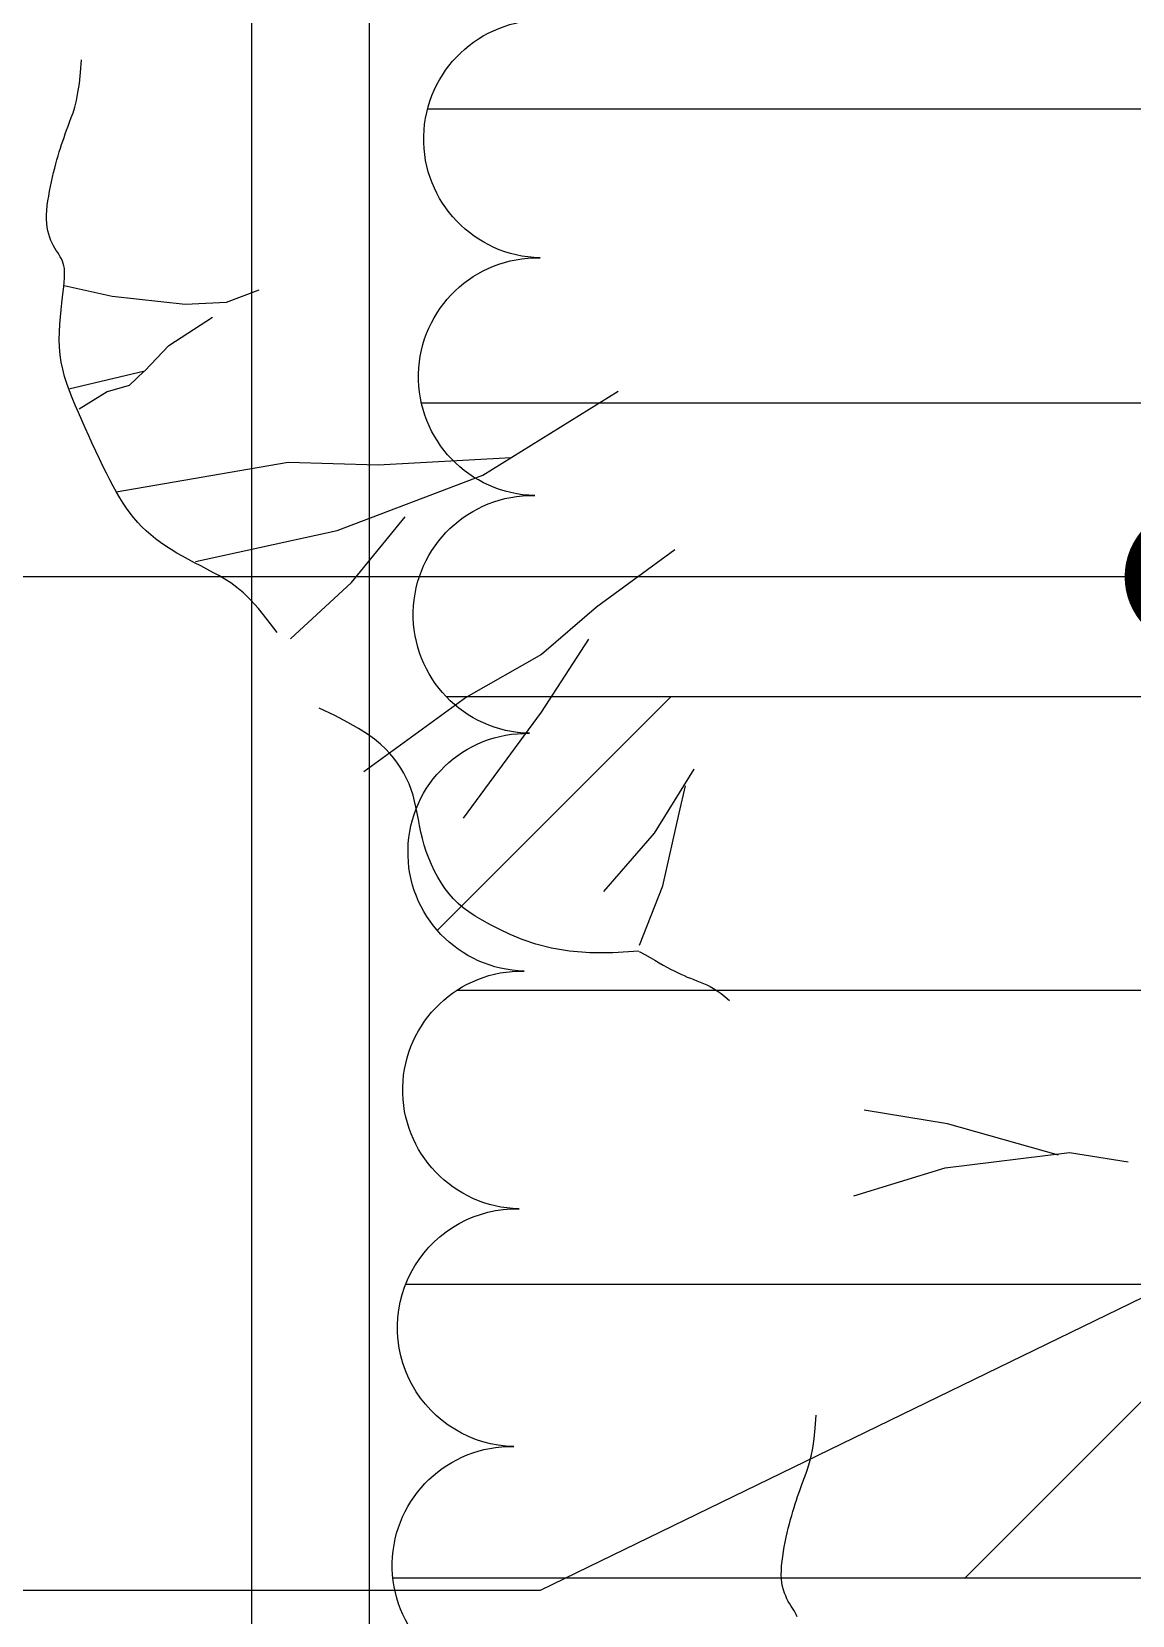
# Model space of a CAD drawing. Header units: inches. Extents: x 58 to 28157, y 27 to 25596.
# Drawn here: x 9804 to 10273, y 10745 to 11419 of the extents above; entities that cross this region are included whole.
import ezdxf

# ---------------------------------------------------------------- set-up
doc = ezdxf.new("R2010")
doc.units = ezdxf.units.IN
doc.header["$MEASUREMENT"] = 0
for name, color, linetype in [('00-DIM', 1, 'Continuous'), ('CONC', 2, 'Continuous'), ('DIM', 8, 'Continuous'), ('PLANT-06-SHRUBS-LINE', 3, 'Continuous'), ('PLANT-07-SHRUBS-HATCH', 8, 'Continuous'), ('나무들', 3, 'Continuous')]:
    doc.layers.add(name, color=color, linetype=linetype)
doc.styles.add('GHS', font='Dotum.ttf')
doc.styles.add('돋음', font='Dotum.ttf')
doc.dimstyles.new('small', dxfattribs={"dimscale": 1200, "dimtxt": 3, "dimasz": 2, "dimexe": 0, "dimexo": 0, "dimgap": 1, "dimtad": 1, "dimdec": 0, "dimrnd": 0.25, "dimzin": 12, "dimdsep": 46, "dimlunit": 6, "dimtxsty": '돋음', "dimblk": 'DOTSMALL', "dimcen": 5, "dimclrd": 1, "dimclre": 1, "dimclrt": 256, "dimazin": 0, "dimtfac": 1, "dimtdec": 0, "dimtmove": 0, "dimatfit": 2, "dimldrblk": 'DATUMFILLED', "dimfxl": 0, "dimtolj": 1, "dimtzin": 0, "dimarcsym": 0})

# ---------------------------------------------------------------- blocks, each defined once
blk = doc.blocks.new('_DOTSMALL')
at = {"color": 0, "linetype": 'ByBlock', "const_width": 0.5}
blk.add_lwpolyline([(-0.0625, 0, 1), (0.0625, 0, 1)], format="xyb", close=True, dxfattribs=at)
blk = doc.blocks.new('DOT')
at = {"layer": 'DIM', "color": 0, "linetype": 'ByBlock'}
blk.add_line((-0.5, 0), (-1, 0), dxfattribs=at)
at = {"layer": 'DIM', "color": 0, "linetype": 'ByBlock', "const_width": 0.5}
blk.add_lwpolyline([(-0.25, 0, 1), (0.25, 0, 1)], format="xyb", close=True, dxfattribs=at)
blk = doc.blocks.new('라일락')
at = {"layer": '나무들'}
for p, q in [((-115.66, -288.19), (-129.25, -266.62)), ((-100.88, -339.67), (-115.66, -288.19)), ((-114.88, -293.03), (-83.83, -331.44)), ((-83.83, -331.44), (-64.41, -361.94)), ((249.59, -405.43), (260.01, -337.94)), ((-96.52, -380.42), (-100.88, -339.67)), ((188.06, -342.38), (178.6, -382.83)), ((79.86, -397.93), (98.38, -371.49)), ((98.38, -371.49), (98.38, -371.49)), ((83.52, -384.81), (93.3, -377.77)), ((57.64, -403.45), (83.52, -384.81)), ((178.6, -382.83), (169.19, -412.36)), ((146.4, -422.16), (167.27, -391.13)), ((251.69, -391.33), (271.14, -444.97)), ((3.53, -397.6), (1.27, -396.56)), ((5.5, -398.65), (3.53, -397.6)), ((7.22, -399.7), (5.5, -398.65)), ((8.74, -400.75), (7.22, -399.7)), ((65.29, -427.66), (79.86, -397.93)), ((10.08, -401.81), (8.74, -400.75)), ((11.29, -402.87), (10.08, -401.81)), ((12.41, -403.93), (11.29, -402.87)), ((13.48, -404.99), (12.41, -403.93)), ((14.52, -406.05), (13.48, -404.99)), ((15.56, -407.1), (14.52, -406.05)), ((38.26, -422.65), (57.64, -403.45)), ((252.32, -472.1), (249.59, -405.43)), ((16.6, -408.15), (15.56, -407.1)), ((17.66, -409.2), (16.6, -408.15)), ((18.74, -410.25), (17.66, -409.2)), ((19.86, -411.3), (18.74, -410.25)), ((21.03, -412.35), (19.86, -411.3)), ((22.25, -413.4), (21.03, -412.35)), ((23.54, -414.46), (22.25, -413.4)), ((169.19, -412.36), (164.94, -449.05)), ((24.91, -415.54), (23.54, -414.46)), ((26.38, -416.66), (24.91, -415.54)), ((27.97, -417.87), (26.38, -416.66)), ((29.69, -419.16), (27.97, -417.87)), ((31.56, -420.58), (29.69, -419.16)), ((33.59, -422.15), (31.56, -420.58)), ((35.8, -423.88), (33.59, -422.15)), ((36.01, -423.86), (39.62, -434.43)), ((117.76, -470.66), (146.4, -422.16)), ((-181.48, -434.56), (-176.58, -432.08)), ((-191.8, -440.86), (-188.99, -438.94)), ((-188.99, -438.94), (-185.58, -436.84)), ((-185.58, -436.84), (-181.48, -434.56)), ((39.62, -434.43), (43.52, -443.5)), ((-200.52, -448.46), (-199.16, -447.16)), ((-199.16, -447.16), (-197.7, -445.76)), ((-197.7, -445.76), (-196.05, -444.26)), ((-196.05, -444.26), (-194.12, -442.63)), ((-194.12, -442.63), (-191.8, -440.86)), ((43.52, -443.5), (47.62, -451.22)), ((229.39, -475.17), (246.26, -443.03)), ((271.14, -444.97), (287.28, -479.95)), ((-207.93, -455.19), (-206.7, -454.13)), ((-206.7, -454.13), (-205.49, -453.06)), ((-205.49, -453.06), (-204.28, -451.97)), ((-204.28, -451.97), (-203.07, -450.85)), ((-203.07, -450.85), (-201.82, -449.69)), ((-201.82, -449.69), (-200.52, -448.46)), ((47.62, -451.22), (51.83, -457.76)), ((164.94, -449.05), (152.8, -502.09)), ((-216.39, -461.99), (-214.84, -460.82)), ((-214.84, -460.82), (-213.35, -459.66)), ((-213.35, -459.66), (-211.92, -458.51)), ((-211.92, -458.51), (-210.53, -457.38)), ((-210.53, -457.38), (-209.21, -456.27)), ((-209.21, -456.27), (-207.93, -455.19)), ((51.83, -457.76), (56.06, -463.26)), ((-224.78, -467.85), (-223.03, -466.71)), ((-223.03, -466.71), (-221.3, -465.54)), ((-221.3, -465.54), (-219.61, -464.36)), ((-219.61, -464.36), (-217.98, -463.17)), ((-217.98, -463.17), (-216.39, -461.99)), ((56.06, -463.26), (60.21, -467.87)), ((360.76, -477.26), (360.11, -462.36)), ((-252.72, -473.37), (-251.69, -473.4)), ((-251.69, -473.4), (-250.67, -473.49)), ((-250.67, -473.49), (-249.64, -473.63)), ((-249.64, -473.63), (-248.59, -473.8)), ((-248.59, -473.8), (-247.5, -473.98)), ((-247.5, -473.98), (-246.37, -474.15)), ((-246.37, -474.15), (-245.19, -474.29)), ((-245.19, -474.29), (-243.95, -474.39)), ((-243.95, -474.39), (-242.64, -474.42)), ((-242.64, -474.42), (-241.28, -474.39)), ((-241.28, -474.39), (-239.86, -474.27)), ((-239.86, -474.27), (-238.38, -474.04)), ((-238.38, -474.04), (-236.84, -473.69)), ((-236.84, -473.69), (-235.23, -473.21)), ((-235.23, -473.21), (-233.57, -472.59)), ((-233.57, -472.59), (-231.86, -471.83)), ((-231.86, -471.83), (-230.11, -470.96)), ((-230.11, -470.96), (-228.34, -470)), ((-228.34, -470), (-226.56, -468.96)), ((-226.56, -468.96), (-224.78, -467.85)), ((60.21, -467.87), (64.19, -471.75)), ((64.19, -471.75), (67.92, -475.06)), ((263.92, -532.99), (252.32, -472.1)), ((67.92, -475.06), (71.32, -477.92)), ((71.32, -477.92), (74.43, -480.4)), ((74.43, -480.4), (77.31, -482.52)), ((217.44, -508.58), (229.39, -475.17)), ((287.28, -479.95), (304.55, -552.61)), ((366.98, -493.9), (360.76, -477.26)), ((77.31, -482.52), (80.01, -484.31)), ((80.01, -484.31), (82.61, -485.82)), ((82.61, -485.82), (85.16, -487.08)), ((85.16, -487.08), (87.72, -488.12)), ((87.72, -488.12), (90.34, -488.98)), ((124.91, -488.6), (127.56, -488.02)), ((127.56, -488.02), (130.18, -487.48)), ((130.18, -487.48), (132.77, -487.01)), ((132.77, -487.01), (135.34, -486.64)), ((135.34, -486.64), (137.89, -486.4)), ((137.89, -486.4), (140.44, -486.3)), ((140.44, -486.3), (142.98, -486.34)), ((142.98, -486.34), (145.51, -486.52)), ((145.51, -486.52), (148.05, -486.84)), ((148.05, -486.84), (150.58, -487.31)), ((150.58, -487.31), (153.12, -487.93)), ((153.12, -487.93), (155.66, -488.69)), ((353.43, -507.18), (357.22, -485.33)), ((90.34, -488.98), (93.09, -489.68)), ((93.09, -489.68), (95.94, -490.23)), ((95.94, -490.23), (98.87, -490.65)), ((98.87, -490.65), (101.85, -490.92)), ((101.85, -490.92), (104.86, -491.05)), ((104.86, -491.05), (107.87, -491.04)), ((107.87, -491.04), (110.86, -490.9)), ((110.86, -490.9), (113.8, -490.63)), ((113.8, -490.63), (116.67, -490.23)), ((116.67, -490.23), (119.47, -489.74)), ((119.47, -489.74), (122.22, -489.19)), ((122.22, -489.19), (124.91, -488.6)), ((155.66, -488.69), (158.23, -489.62)), ((158.23, -489.62), (160.91, -490.8)), ((160.91, -490.8), (163.81, -492.34)), ((163.81, -492.34), (167.04, -494.34)), ((167.04, -494.34), (170.71, -496.9)), ((382.35, -521.25), (366.98, -493.9)), ((475.76, -496.17), (480.66, -493.69)), ((170.71, -496.9), (174.92, -500.12)), ((174.92, -500.12), (179.78, -504.1)), ((465.44, -502.47), (468.25, -500.55)), ((468.25, -500.55), (471.66, -498.45)), ((471.66, -498.45), (475.76, -496.17)), ((179.78, -504.1), (185.39, -508.96)), ((347.47, -521.03), (353.43, -507.18)), ((458.08, -508.77), (459.54, -507.37)), ((459.54, -507.37), (461.19, -505.87)), ((461.19, -505.87), (463.12, -504.24)), ((463.12, -504.24), (465.44, -502.47)), ((222.23, -512.78), (229.05, -514.51)), ((229.05, -514.51), (234.76, -516.19)), ((450.54, -515.73), (451.75, -514.67)), ((451.75, -514.67), (452.96, -513.58)), ((452.96, -513.58), (454.17, -512.46)), ((454.17, -512.46), (455.42, -511.3)), ((455.42, -511.3), (456.72, -510.07)), ((456.72, -510.07), (458.08, -508.77)), ((234.76, -516.19), (239.51, -517.84)), ((239.51, -517.84), (243.45, -519.47)), ((243.45, -519.47), (246.75, -521.11)), ((246.75, -521.11), (249.57, -522.77)), ((347.39, -521.3), (344.38, -529.64)), ((353.23, -553.92), (347.47, -521.03)), ((394.64, -538.32), (382.35, -521.25)), ((442.4, -522.43), (443.89, -521.26)), ((443.89, -521.26), (445.32, -520.12)), ((445.32, -520.12), (446.71, -518.99)), ((446.71, -518.99), (448.03, -517.88)), ((448.03, -517.88), (449.31, -516.8)), ((449.31, -516.8), (450.54, -515.73)), ((249.57, -522.77), (252.06, -524.46)), ((252.06, -524.46), (254.39, -526.2)), ((254.39, -526.2), (256.68, -528.01)), ((256.68, -528.01), (258.97, -529.85)), ((432.46, -529.46), (434.22, -528.32)), ((434.22, -528.32), (435.94, -527.15)), ((435.94, -527.15), (437.63, -525.97)), ((437.63, -525.97), (439.26, -524.78)), ((439.26, -524.78), (440.85, -523.6)), ((440.85, -523.6), (442.4, -522.43)), ((258.97, -529.85), (261.25, -531.72)), ((261.25, -531.72), (263.53, -533.6)), ((263.53, -533.6), (265.81, -535.45)), ((265.81, -535.45), (268.09, -537.25)), ((344.38, -529.64), (345.49, -539.4)), ((400.09, -535.87), (401.27, -535.47)), ((401.27, -535.47), (402.39, -535.19)), ((402.39, -535.19), (403.47, -535.03)), ((403.47, -535.03), (404.52, -534.98)), ((404.52, -534.98), (405.55, -535.01)), ((405.55, -535.01), (406.57, -535.1)), ((406.57, -535.1), (407.6, -535.24)), ((407.6, -535.24), (408.65, -535.41)), ((408.65, -535.41), (409.74, -535.59)), ((409.74, -535.59), (410.87, -535.76)), ((417.38, -535.87), (418.86, -535.65)), ((418.86, -535.65), (420.4, -535.3)), ((420.4, -535.3), (422.01, -534.82)), ((422.01, -534.82), (423.67, -534.2)), ((423.67, -534.2), (425.38, -533.44)), ((425.38, -533.44), (427.13, -532.57)), ((427.13, -532.57), (428.9, -531.61)), ((428.9, -531.61), (430.68, -530.57)), ((430.68, -530.57), (432.46, -529.46)), ((268.09, -537.25), (270.37, -538.99)), ((270.37, -538.99), (272.65, -540.64)), ((272.65, -540.64), (274.93, -542.19)), ((274.93, -542.19), (277.22, -543.63)), ((345.49, -539.4), (343.38, -553.28)), ((385.54, -543.7), (388.02, -542.29)), ((388.02, -542.29), (390.3, -540.98)), ((390.3, -540.98), (392.37, -539.8)), ((392.37, -539.8), (394.23, -538.75)), ((394.23, -538.75), (395.91, -537.83)), ((395.91, -537.83), (397.43, -537.05)), ((397.43, -537.05), (398.81, -536.39)), ((398.81, -536.39), (400.09, -535.87)), ((410.87, -535.76), (412.05, -535.9)), ((412.05, -535.9), (413.29, -536)), ((413.29, -536), (414.6, -536.03)), ((414.6, -536.03), (415.96, -536)), ((415.96, -536), (417.38, -535.87)), ((277.22, -543.63), (279.53, -544.95)), ((279.53, -544.95), (281.85, -546.17)), ((281.85, -546.17), (284.19, -547.28)), ((284.19, -547.28), (286.56, -548.28)), ((286.56, -548.28), (288.96, -549.17)), ((288.96, -549.17), (291.4, -549.96)), ((374.19, -549.36), (377.18, -548.03)), ((377.18, -548.03), (380.09, -546.61)), ((380.09, -546.61), (382.89, -545.16)), ((382.89, -545.16), (385.54, -543.7)), ((291.4, -549.96), (293.88, -550.64)), ((293.88, -550.64), (296.41, -551.22)), ((296.41, -551.22), (299.02, -551.72)), ((299.02, -551.72), (301.71, -552.14)), ((301.71, -552.14), (304.51, -552.49)), ((304.51, -552.49), (307.42, -552.79)), ((307.42, -552.79), (310.46, -553.04)), ((310.46, -553.04), (313.65, -553.25)), ((313.65, -553.25), (317, -553.44)), ((317, -553.44), (320.47, -553.6)), ((320.47, -553.6), (324.05, -553.73)), ((324.05, -553.73), (327.68, -553.84)), ((327.68, -553.84), (331.35, -553.93)), ((331.35, -553.93), (335.01, -554.01)), ((335.01, -554.01), (338.64, -554.06)), ((338.64, -554.06), (342.2, -554.09)), ((342.2, -554.09), (345.66, -554.1)), ((345.66, -554.1), (349.03, -554.07)), ((349.03, -554.07), (352.32, -553.98)), ((352.32, -553.98), (355.55, -553.79)), ((355.55, -553.79), (358.72, -553.48)), ((358.72, -553.48), (361.85, -553.02)), ((361.85, -553.02), (364.96, -552.4)), ((364.96, -552.4), (368.05, -551.59)), ((368.05, -551.59), (371.14, -550.56)), ((371.14, -550.56), (374.19, -549.36))]:
    blk.add_line(p, q, dxfattribs=at)

msp = doc.modelspace()

# ---------------------------------------------------------------- hatches: boundary and pattern name
at = {"layer": 'PLANT-07-SHRUBS-HATCH'}
h = msp.add_hatch(dxfattribs=at)
h.set_pattern_fill('DOLMIT', color=256, scale=500, style=0)
h.set_pattern_definition([(180, (565326.29, 58885.84), (0, -125), []), (225, (565326.3, 58885.84), (250, -250), [176.7767, -353.55384])])
edge = h.paths.add_edge_path()
edge.add_arc((10516.68, 11558.11), 50, 338.21573, 518.21573, ccw=False)
edge.add_arc((10561.89, 11489.57), 50, 268.59357, 448.59357, ccw=False)
edge.add_arc((10549.46, 11390.86), 50, 257.0588, 437.0588, ccw=False)
edge.add_arc((10494.71, 11317.57), 50, 209.41603, 389.41603, ccw=False)
edge.add_arc((10462.93, 11244.42), 50, 283.61383, 463.61383, ccw=False)
edge.add_arc((10498.43, 11151.82), 50, 298.34289, 478.34289, ccw=False)
edge.add_arc((10554.57, 11069.72), 50, 310.38591, 490.38591, ccw=False)
edge.add_arc((10611.92, 11002.3), 38.51, 310.38591, 490.38591, ccw=False)
edge.add_arc((10631.74, 10923.23), 50, 264.10782, 444.10782, ccw=False)
edge.add_arc((10597.51, 10832.84), 50, 234.4074, 414.4074, ccw=False)
edge.add_arc((10525.48, 10766.53), 50, 210.85979, 390.85979, ccw=False)
edge.add_arc((10430.21, 10709.6), 60.99, 210.85979, 390.85979, ccw=False)
edge.add_arc((10351.56, 10635.78), 50, 238.27771, 418.27771, ccw=False)
edge.add_arc((10319.63, 10543.57), 50, 263.52332, 443.52332, ccw=False)
edge.add_arc((10312.67, 10443.91), 50, 268.48293, 448.48293, ccw=False)
edge.add_arc((10309.95, 10341.2), 52.75, 268.48293, 448.48293, ccw=False)
edge.add_arc((10326.24, 10241.7), 50, 290.72281, 470.72281, ccw=False)
edge.add_arc((10345.2, 10144.95), 50, 271.44873, 451.44873, ccw=False)
edge.add_arc((10347.7, 10046.23), 48.76, 271.44873, 451.44873, ccw=False)
edge.add_arc((10334.6, 9949.59), 50, 253.3501, 433.3501, ccw=False)
edge.add_arc((10307.62, 9859.35), 44.19, 253.3501, 433.3501, ccw=False)
edge.add_arc((10278.93, 9769.66), 50, 251.30191, 431.30191, ccw=False)
edge.add_arc((10270.68, 9672.9), 50, 278.9486, 458.9486, ccw=False)
edge.add_arc((10285.52, 9574.01), 50, 278.12718, 458.12718, ccw=False)
edge.add_arc((10300.08, 9472.08), 52.97, 278.12718, 458.12718, ccw=False)
edge.add_arc((10314.89, 9370.19), 50, 278.42727, 458.42727, ccw=False)
edge.add_arc((10329.1, 9274.27), 46.97, 278.42727, 458.42727, ccw=False)
edge.add_arc((10342.87, 9181.34), 46.97, 278.42727, 458.42727, ccw=False)
edge.add_arc((10349.37, 9084.89), 50, 269.55826, 449.55826, ccw=False)
edge.add_arc((10348.94, 8984.89), 50, 269.95056, 449.95056, ccw=False)
edge.add_arc((10348.89, 8884.89), 50, 269.99352, 449.99352, ccw=False)
edge.add_arc((10348.88, 8788.36), 46.52, 269.99352, 449.99352, ccw=False)
edge.add_arc((10348.87, 8695.32), 46.52, 269.99352, 449.99352, ccw=False)
edge.add_arc((10378.39, 8608.44), 50, 306.19078, 486.19078, ccw=False)
edge.add_arc((10430.67, 8536.98), 38.55, 306.19078, 486.19078, ccw=False)
edge.add_arc((10444, 8456.77), 50, 259.12063, 439.12063, ccw=False)
edge.add_arc((10430.58, 8357.83), 50, 265.43743, 445.43743, ccw=False)
edge.add_arc((10422.88, 8261.36), 46.78, 265.43743, 445.43743, ccw=False)
edge.add_arc((10390.8, 8173.55), 50, 235.44344, 415.44344, ccw=False)
edge.add_arc((10332.22, 8088.49), 53.28, 235.44344, 415.44344, ccw=False)
edge.add_arc((10260.23, 8017.14), 50, 213.33691, 393.33691, ccw=False)
edge.add_arc((10168.7, 7994.61), 50, 174.31534, 354.31534, ccw=False)
edge.add_arc((10070.63, 8004.38), 48.56, 174.31534, 354.31534, ccw=False)
edge.add_arc((10003.89, 8055.67), 50, 111.60965, 291.60965, ccw=False)
edge.add_arc((9968.49, 8145.04), 46.13, 111.60965, 291.60965, ccw=False)
edge.add_arc((9952.6, 8237.91), 50, 88.73587, 268.73587, ccw=False)
edge.add_arc((9954.82, 8338.48), 50.59, 88.73587, 268.73587, ccw=False)
edge.add_arc((9957.06, 8439.64), 50.59, 88.73587, 268.73587, ccw=False)
edge.add_arc((9959.29, 8540.8), 50.59, 88.73587, 268.73587, ccw=False)
edge.add_arc((9961.52, 8641.95), 50.59, 88.73587, 268.73587, ccw=False)
edge.add_arc((9963.75, 8743.11), 50.59, 88.73587, 268.73587, ccw=False)
edge.add_arc((9965.98, 8844.27), 50.59, 88.73587, 268.73587, ccw=False)
edge.add_arc((9968.22, 8945.43), 50.59, 88.73587, 268.73587, ccw=False)
edge.add_arc((9970.45, 9046.58), 50.59, 88.73587, 268.73587, ccw=False)
edge.add_arc((9972.68, 9147.74), 50.59, 88.73587, 268.73587, ccw=False)
edge.add_arc((9974.91, 9248.9), 50.59, 88.73587, 268.73587, ccw=False)
edge.add_arc((9977.15, 9350.06), 50.59, 88.73587, 268.73587, ccw=False)
edge.add_arc((9979.38, 9451.22), 50.59, 88.73587, 268.73587, ccw=False)
edge.add_arc((9981.61, 9552.37), 50.59, 88.73587, 268.73587, ccw=False)
edge.add_arc((9983.84, 9653.53), 50.59, 88.73587, 268.73587, ccw=False)
edge.add_arc((9986.08, 9754.69), 50.59, 88.73587, 268.73587, ccw=False)
edge.add_arc((9988.31, 9855.85), 50.59, 88.73587, 268.73587, ccw=False)
edge.add_arc((9990.54, 9957), 50.59, 88.73587, 268.73587, ccw=False)
edge.add_arc((9992.77, 10058.16), 50.59, 88.73587, 268.73587, ccw=False)
edge.add_arc((9995, 10159.32), 50.59, 88.73587, 268.73587, ccw=False)
edge.add_arc((9997.24, 10260.48), 50.59, 88.73587, 268.73587, ccw=False)
edge.add_arc((9999.47, 10361.64), 50.59, 88.73587, 268.73587, ccw=False)
edge.add_arc((10001.7, 10462.79), 50.59, 88.73587, 268.73587, ccw=False)
edge.add_arc((10003.93, 10563.95), 50.59, 88.73587, 268.73587, ccw=False)
edge.add_arc((10006.17, 10665.11), 50.59, 88.73587, 268.73587, ccw=False)
edge.add_arc((10008.4, 10766.27), 50.59, 88.73587, 268.73587, ccw=False)
edge.add_arc((10010.63, 10867.43), 50.59, 88.73587, 268.73587, ccw=False)
edge.add_arc((10012.86, 10968.58), 50.59, 88.73587, 268.73587, ccw=False)
edge.add_arc((10015.09, 11069.74), 50.59, 88.73587, 268.73587, ccw=False)
edge.add_arc((10017.33, 11170.9), 50.59, 88.73587, 268.73587, ccw=False)
edge.add_arc((10019.56, 11272.06), 50.59, 88.73587, 268.73587, ccw=False)
edge.add_arc((10021.79, 11373.21), 50.59, 88.73587, 268.73587, ccw=False)
edge.add_arc((10024.02, 11474.37), 50.59, 88.73587, 268.73587, ccw=False)
edge.add_arc((10075.14, 11525.48), 50, 0.60853, 180.60853, ccw=False)
edge.add_arc((10174.6, 11533.27), 50, 8.34986, 188.34986, ccw=False)
edge.add_arc((10281.59, 11548.98), 58.14, 8.34986, 188.34986, ccw=False)
edge.add_arc((10396.63, 11565.86), 58.14, 8.34986, 188.34986, ccw=False)
edge.add_arc((10462.21, 11575.49), 8.14, 188.34986, 368.34986)

# ---------------------------------------------------------------- linework, layer by layer
at = {"layer": 'CONC'}
msp.add_line((9898.1, 9353.27), (9898.1, 13483.27), dxfattribs=at)
at = {"layer": 'CONC', "color": 3, "linetype": 'Continuous'}
msp.add_line((9948.1, 9353.27), (9948.1, 13433.27), dxfattribs=at)
at = {"layer": 'PLANT-06-SHRUBS-LINE'}
msp.add_lwpolyline([(10007.28, 10715.69, -1), (10009.51, 10816.85, -1), (10011.75, 10918, -1), (10013.98, 11019.16, -1), (10016.21, 11120.32, -1), (10018.44, 11221.48, -1), (10020.67, 11322.64, -1), (10022.91, 11423.79, -1)], format="xyb", dxfattribs=at)

# ---------------------------------------------------------------- block references
at = {"layer": '나무들', "xscale": -0.9937729702209934, "yscale": 0.9937729701923672, "zscale": 0.9937729702010878, "rotation": 293.0981568281629}
msp.add_blockref('라일락', (10464.24, 11160.03), dxfattribs=at)

# ---------------------------------------------------------------- leaders
at = {"layer": '00-DIM', "color": 1}
for points, override in [([(10961.09, 11213.02), (10020.77, 10755.55), (7106.88, 10755.55)], {"dimscale": 50, "dimasz": 1, "dimexe": 2.5, "dimexo": 2, "dimtxsty": 'GHS', "dimcen": 1, "dimclrt": 7, "dimtofl": 0, "dimldrblk": 'Dot'}), ([(10299.35, 11186.93), (9012.04, 11186.93), (7550.81, 11186.93)], {"dimscale": 60, "dimasz": 1, "dimexe": 2.5, "dimexo": 2, "dimrnd": 1, "dimtxsty": 'GHS', "dimcen": 1, "dimclrt": 7, "dimtofl": 0, "dimldrblk": 'Dot'})]:
    msp.add_leader(points, dimstyle='small', override=override, dxfattribs=at)

doc.saveas('drawing.dxf')
